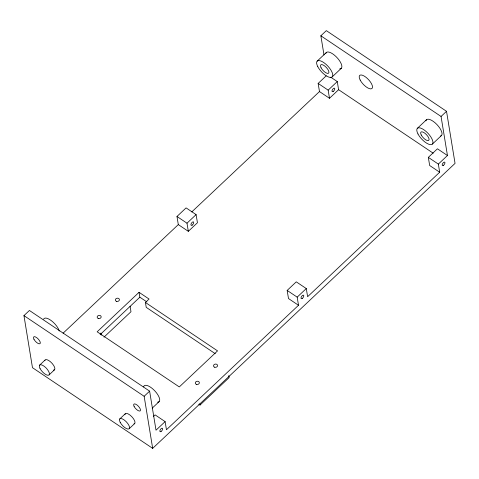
<?xml version="1.0" encoding="UTF-8"?>
<svg xmlns="http://www.w3.org/2000/svg" width="479" height="479" viewBox="0 0 479 479"><rect width="100%" height="100%" fill="white"/><g stroke="black" fill="none" stroke-linecap="round" stroke-linejoin="round"><path stroke-width="0.72" d="M323.996 54.947L320.858 35.793L326.325 30.638L446.524 111.314L455.05 163.381L152.675 448.362L32.476 367.686L23.95 315.619L29.417 310.47L149.616 391.145L156.01 430.196L165.117 421.61L155.1 414.886L153.496 416.401M317.164 61.144L326.271 52.564M176.979 216.472L186.086 207.886L196.103 214.61L197.432 222.747L188.325 231.333L178.308 224.609L176.979 216.472L186.996 223.196L188.325 231.333M330.785 77.215L337.27 81.562L338.599 89.699L329.492 98.279L319.475 91.561L318.146 83.424L326.181 75.85M332.234 76.844L341.341 68.258M63.096 333.192L178.308 224.609M191.762 211.928L319.475 91.561M186.996 223.196L196.103 214.61M329.492 98.279L328.163 90.148L337.27 81.562M39.613 365.172L45.08 360.022M49.145 374.853L54.612 369.704M139.054 292.316L97.159 331.803L179.296 386.93L217.55 350.873L145.424 302.471L149.071 299.04L139.054 292.316L139.85 297.196L146.921 301.944M100.135 334.629L139.85 297.196M103.997 337.15L130.983 311.715L130.096 306.291M417.329 128.372L426.436 119.792M119.75 418.951L125.217 413.802M152.675 448.362L144.149 396.295L149.616 391.145M165.117 421.61L166.453 429.747L298.513 305.279L288.496 298.555L287.161 290.424L296.267 281.838L306.285 288.562L307.62 296.699L439.68 172.23L438.345 164.093L447.452 155.513L441.057 116.463L446.524 111.314M129.282 428.633L134.743 423.484M152.208 408.15L159.172 401.582M432.399 144.071L441.506 135.485M439.68 172.23L429.663 165.506L428.328 157.375L437.435 148.789L447.452 155.513M298.513 305.279L297.178 297.142L306.285 288.562M198.803 404.258L200.006 405.066L229.148 377.596L228.812 375.56M320.858 35.793L441.057 116.463M338.599 89.699L433.202 153.19M318.146 83.424L328.163 90.148M428.328 157.375L438.345 164.093M287.161 290.424L297.178 297.142M215.263 353.688L146.227 307.356L145.424 302.471M23.95 315.619L144.149 396.295M199.779 403.707L200.006 405.066M100.841 333.079L101.171 335.114M44.876 360.406A6.802 2.664 46.7 0 1 52.253 363.549A6.802 2.664 46.7 0 1 53.331 370.129M124.929 414.688A6.802 2.664 46.7 0 1 131.659 416.544A6.802 2.664 46.7 0 1 133.994 423.897M425.945 120.81A10.885 4.263 46.7 0 1 436.902 124.528A10.885 4.263 46.7 0 1 440.542 136.012M340.377 68.784A10.885 4.263 46.7 0 1 339.737 68.856M325.78 53.582A10.885 4.263 46.7 0 1 336.252 56.809A10.885 4.263 46.7 0 1 340.916 68.587M43.625 319.11A10.885 4.263 46.7 0 1 51.415 320.726A10.885 4.263 46.7 0 1 59.288 331.031M143.61 386.906A10.885 4.263 46.7 0 1 155.034 391.121A10.885 4.263 46.7 0 1 157.567 402.18M161.07 431.483A2.042 0.946 -56.1 0 0 162.501 428.412A2.042 0.946 -56.1 0 0 160.124 430.016A2.042 0.946 -56.1 0 0 161.07 431.483M302.237 298.435A2.042 0.946 -56.1 0 0 303.668 295.363A2.042 0.946 -56.1 0 0 301.291 296.968A2.042 0.946 -56.1 0 0 302.237 298.435M443.404 165.381A2.042 0.946 -56.1 0 0 444.835 162.315A2.042 0.946 -56.1 0 0 442.458 163.92A2.042 0.946 -56.1 0 0 443.404 165.381M33.973 339.282A4.622 1.814 46.7 0 0 39.919 343.718A4.622 1.814 46.7 0 0 36.805 337.731A4.622 1.814 46.7 0 0 33.973 339.282M134.138 406.503A4.622 1.814 46.7 0 0 140.09 410.946A4.622 1.814 46.7 0 0 136.97 404.959A4.622 1.814 46.7 0 0 134.138 406.503M360.178 80.053A8.981 3.521 46.7 0 0 371.722 88.669A8.981 3.521 46.7 0 0 365.675 77.047A8.981 3.521 46.7 0 0 360.178 80.053M196.396 384.368A2.042 1.623 -9.3 0 0 199.354 382.667A2.042 1.623 -9.3 0 0 196.228 381.559A2.042 1.623 -9.3 0 0 196.396 384.368M214.61 367.201A2.042 1.623 -9.3 0 0 217.568 365.501A2.042 1.623 -9.3 0 0 214.442 364.387A2.042 1.623 -9.3 0 0 214.61 367.201M98.243 318.469A2.018 1.605 -9.3 0 0 101.171 316.787A2.018 1.605 -9.3 0 0 98.075 315.691A2.018 1.605 -9.3 0 0 98.243 318.469M116.445 301.321A2.042 1.623 -9.3 0 0 119.409 299.614A2.042 1.623 -9.3 0 0 116.277 298.507A2.042 1.623 -9.3 0 0 116.445 301.321M192.157 225.124A2.042 0.946 -56.1 0 0 193.588 222.052A2.042 0.946 -56.1 0 0 191.211 223.657A2.042 0.946 -56.1 0 0 192.157 225.124M333.222 91.435A2.042 0.946 -56.1 0 0 334.647 88.364A2.042 0.946 -56.1 0 0 332.276 89.968A2.042 0.946 -56.1 0 0 333.222 91.435M421.251 135.03A5.712 2.239 46.7 0 0 428.597 140.515A5.712 2.239 46.7 0 0 424.747 133.12A5.712 2.239 46.7 0 0 421.251 135.03M417.981 133.958A10.885 4.263 46.7 0 0 431.974 144.401A10.885 4.263 46.7 0 0 424.645 130.312A10.885 4.263 46.7 0 0 417.981 133.958M321.08 67.802A5.712 2.239 46.7 0 0 328.432 73.287A5.712 2.239 46.7 0 0 324.582 65.892A5.712 2.239 46.7 0 0 321.08 67.802M317.811 66.731A10.885 4.263 46.7 0 0 331.809 77.173A10.885 4.263 46.7 0 0 324.475 63.084A10.885 4.263 46.7 0 0 317.811 66.731M40.074 368.596A6.802 2.664 46.7 0 0 48.822 375.123A6.802 2.664 46.7 0 0 44.242 366.321A6.802 2.664 46.7 0 0 40.074 368.596M120.211 422.376A6.802 2.664 46.7 0 0 128.959 428.903A6.802 2.664 46.7 0 0 124.378 420.101A6.802 2.664 46.7 0 0 120.211 422.376"/></g></svg>
